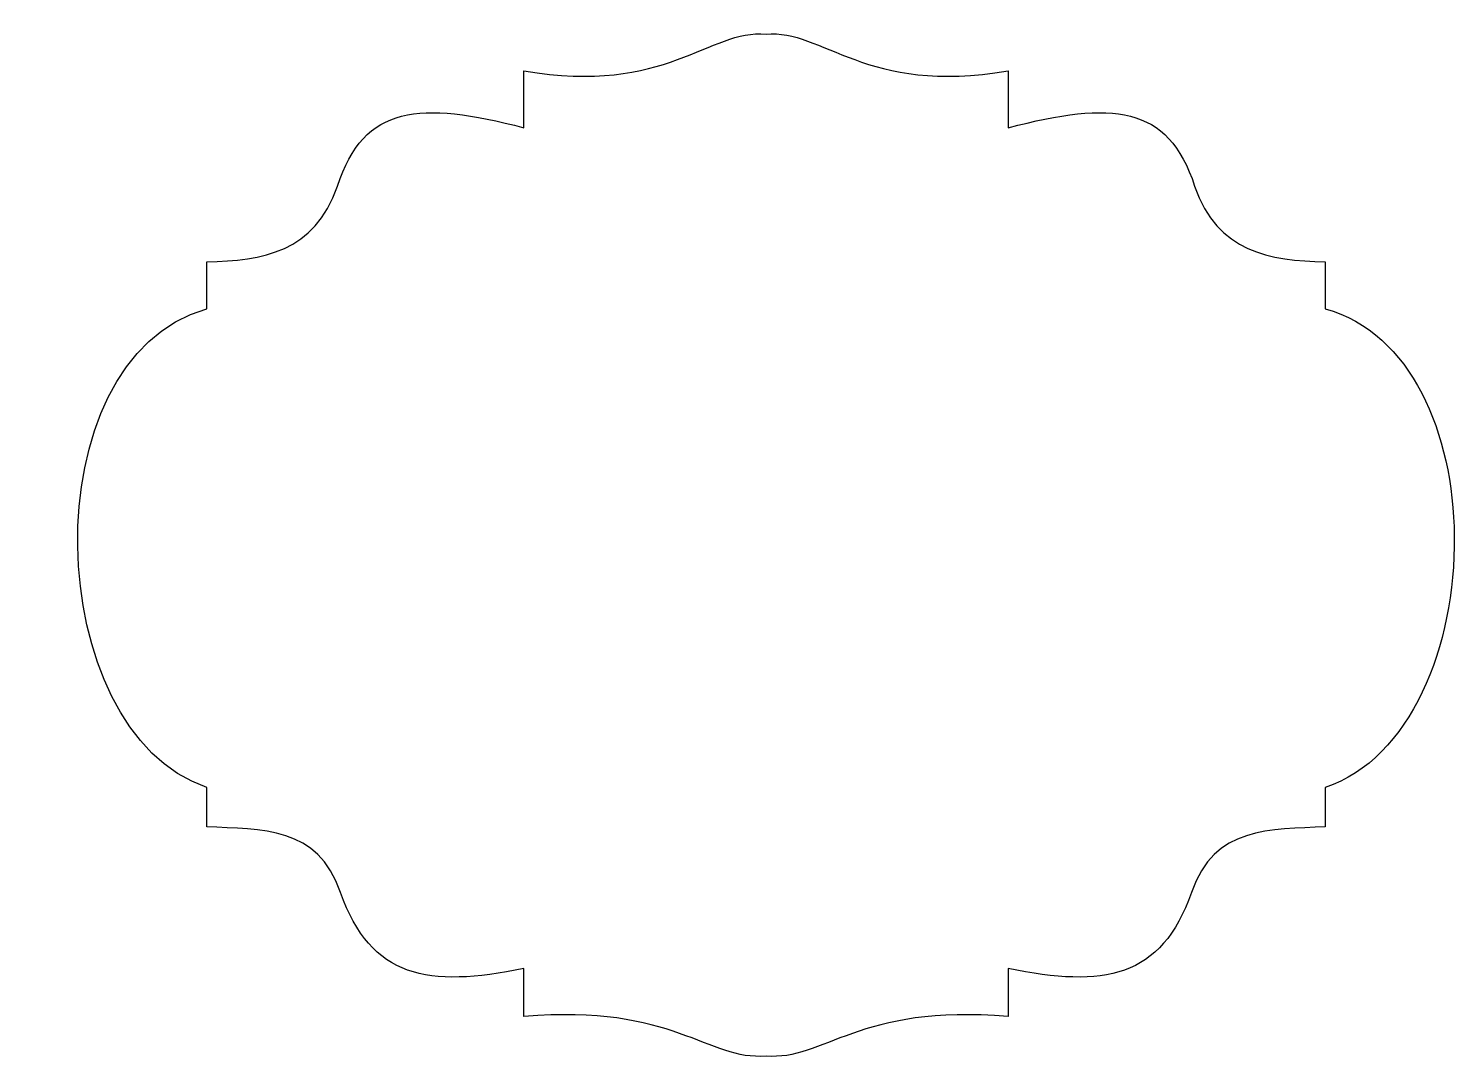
# Model space of a CAD drawing. Header units: centimetres. Extents: x -9.6 to 8.9, y -6.7 to 6.7.
import ezdxf

# ---------------------------------------------------------------- set-up
doc = ezdxf.new("R2010")
doc.units = ezdxf.units.CM
doc.header["$MEASUREMENT"] = 0
doc.layers.add('Layer 1', color=7, linetype='Continuous')

msp = doc.modelspace()

# ---------------------------------------------------------------- linework, layer by layer
at = {"layer": 'Layer 1', "color": 17, "lineweight": 25}
msp.add_open_spline([(8.91401, 0.11463), (8.89973, 1.44806), (8.36124, 2.74391), (7.24286, 3.06124), (7.24286, 3.06124), (7.24286, 3.06124), (7.24286, 3.66643), (7.24286, 3.66643), (7.24286, 3.66643), (6.52515, 3.68705), (5.84643, 3.78497), (5.55145, 4.64863), (5.55145, 4.64863), (5.20521, 5.70505), (4.48444, 5.75257), (3.13502, 5.4043), (3.13502, 5.4043), (3.13502, 5.4043), (3.13502, 6.14178), (3.13502, 6.14178), (3.13502, 6.14178), (1.28718, 5.82078), (0.72989, 6.68796), (-0.00026, 6.61469), (-0.00026, 6.61469), (-0.73032, 6.68781), (-1.28695, 5.82081), (-3.13465, 6.14178), (-3.13465, 6.14178), (-3.13465, 6.14178), (-3.13465, 5.4043), (-3.13465, 5.4043), (-3.13465, 5.4043), (-4.48407, 5.75257), (-5.20483, 5.70505), (-5.55107, 4.64863), (-5.55107, 4.64863), (-5.84606, 3.78496), (-6.52477, 3.68705), (-7.24248, 3.66643), (-7.24248, 3.66643), (-7.24248, 3.66643), (-7.24248, 3.06124), (-7.24248, 3.06124), (-7.24248, 3.06124), (-9.55139, 2.40612), (-9.3903, -2.41894), (-7.24248, -3.13705), (-7.24248, -3.13705), (-7.24248, -3.13705), (-7.24248, -3.64717), (-7.24248, -3.64717), (-7.24248, -3.64717), (-6.54124, -3.68331), (-5.79709, -3.63473), (-5.51055, -4.49792), (-5.51055, -4.49792), (-5.11991, -5.60576), (-4.37696, -5.73777), (-3.13465, -5.48012), (-3.13465, -5.48012), (-3.13465, -5.48012), (-3.13465, -6.10433), (-3.13465, -6.10433), (-3.13465, -6.10433), (-1.1934, -5.93384), (-0.74542, -6.68466), (-0.00026, -6.61445), (-0.00026, -6.61445), (0.74495, -6.68473), (1.1937, -5.93383), (3.13502, -6.10433), (3.13502, -6.10433), (3.13502, -6.10433), (3.13502, -5.48012), (3.13502, -5.48012), (3.13502, -5.48012), (4.37733, -5.73776), (5.12028, -5.60575), (5.51092, -4.49792), (5.51092, -4.49792), (5.79746, -3.63474), (6.54161, -3.68331), (7.24285, -3.64717), (7.24285, -3.64717), (7.24285, -3.64717), (7.24285, -3.13705), (7.24285, -3.13705), (7.24285, -3.13705), (8.35032, -2.76678), (8.9292, -1.30483), (8.914, 0.11464), (8.914, 0.11464), (8.914, 0.11464), (8.91401, 0.11463), (8.91401, 0.11463)], degree=3, knots=[0, 0, 0, 0, 0.04, 0.04, 0.04, 0.04, 0.08, 0.08, 0.08, 0.08, 0.12, 0.12, 0.12, 0.12, 0.16, 0.16, 0.16, 0.16, 0.2, 0.2, 0.2, 0.2, 0.24, 0.24, 0.24, 0.24, 0.28, 0.28, 0.28, 0.28, 0.32, 0.32, 0.32, 0.32, 0.36, 0.36, 0.36, 0.36, 0.4, 0.4, 0.4, 0.4, 0.44, 0.44, 0.44, 0.44, 0.48, 0.48, 0.48, 0.48, 0.52, 0.52, 0.52, 0.52, 0.56, 0.56, 0.56, 0.56, 0.6, 0.6, 0.6, 0.6, 0.64, 0.64, 0.64, 0.64, 0.68, 0.68, 0.68, 0.68, 0.72, 0.72, 0.72, 0.72, 0.76, 0.76, 0.76, 0.76, 0.8, 0.8, 0.8, 0.8, 0.84, 0.84, 0.84, 0.84, 0.88, 0.88, 0.88, 0.88, 0.92, 0.92, 0.92, 0.92, 1, 1, 1, 1], dxfattribs=at)

doc.saveas('drawing.dxf')
